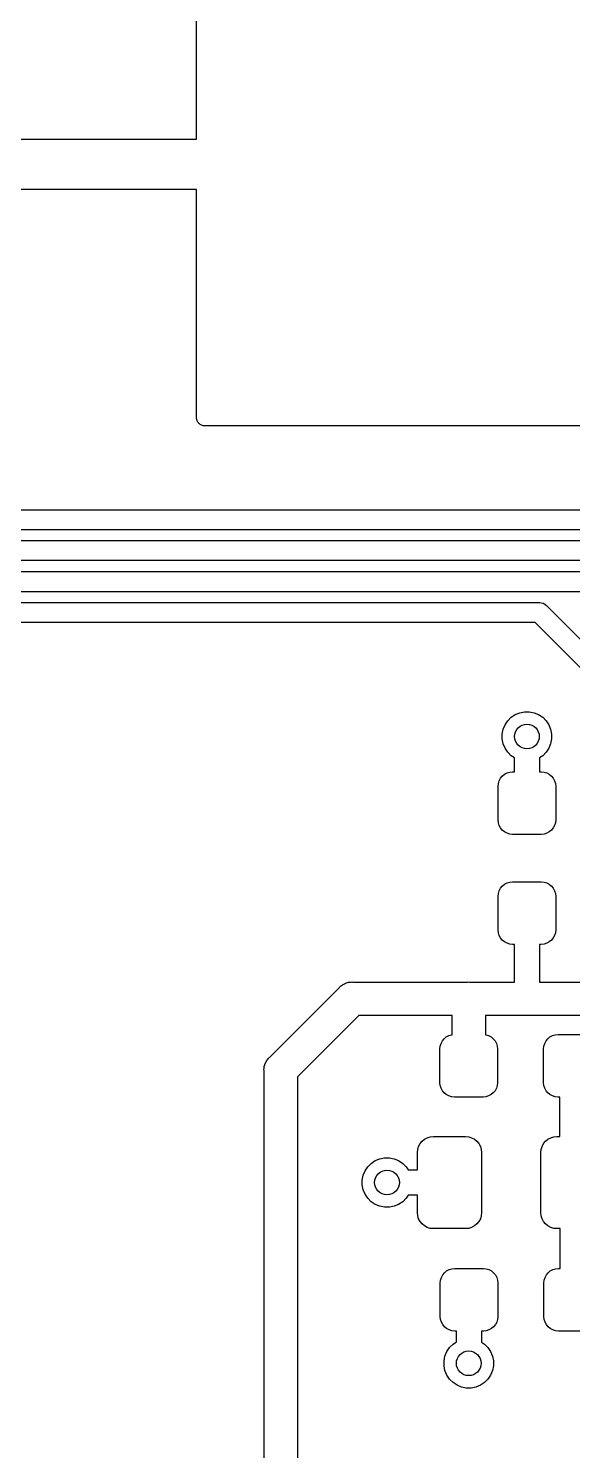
# Model space of a CAD drawing. Extents: x -66 to 211, y -177 to 13.
# Drawn here: x 105.08 to 113.34, y -105.19 to -83.59 of the extents above; entities that cross this region are included whole.
import ezdxf

# ---------------------------------------------------------------- set-up
doc = ezdxf.new("R2010")
doc.units = 0
doc.layers.add('BLACK', color=7, linetype='CONTINUOUS')

msp = doc.modelspace()

# ---------------------------------------------------------------- linework, layer by layer
at = {"layer": 'BLACK', "linetype": 'CONTINUOUS'}
for p, q in [((107.632, -85.278), (107.632, -80.5993)), ((104.669, -85.278), (107.632, -85.278)), ((107.632, -86.04), (104.831, -86.04)), ((107.632, -89.5045), (107.632, -86.04)), ((107.634, -89.5164), (107.632, -89.5045)), ((107.635, -89.5283), (107.634, -89.5164)), ((107.635, -89.5287), (107.635, -89.5283)), ((107.635, -89.5292), (107.635, -89.5287)), ((107.638, -89.5407), (107.635, -89.5292)), ((107.642, -89.5521), (107.638, -89.5407)), ((107.642, -89.5525), (107.642, -89.5521)), ((107.642, -89.5529), (107.642, -89.5525)), ((107.648, -89.5635), (107.642, -89.5529)), ((107.653, -89.5741), (107.648, -89.5635)), ((107.654, -89.5744), (107.653, -89.5741)), ((107.654, -89.5748), (107.654, -89.5744)), ((107.661, -89.5841), (107.654, -89.5748)), ((107.669, -89.5934), (107.661, -89.5841)), ((107.669, -89.5937), (107.669, -89.5934)), ((107.669, -89.594), (107.669, -89.5937)), ((107.679, -89.6016), (107.669, -89.594)), ((107.688, -89.6093), (107.679, -89.6016)), ((107.688, -89.6095), (107.688, -89.6093)), ((107.688, -89.6098), (107.688, -89.6095)), ((107.699, -89.6155), (107.688, -89.6098)), ((107.709, -89.6212), (107.699, -89.6155)), ((107.71, -89.6214), (107.709, -89.6212)), ((107.71, -89.6216), (107.71, -89.6214)), ((107.722, -89.6251), (107.71, -89.6216)), ((107.733, -89.6287), (107.722, -89.6251)), ((107.734, -89.6288), (107.733, -89.6287)), ((107.734, -89.6289), (107.734, -89.6288)), ((107.746, -89.6302), (107.734, -89.6289)), ((107.758, -89.6315), (107.746, -89.6302)), ((107.759, -89.6315), (107.758, -89.6315)), ((116.055, -89.6315), (107.759, -89.6315)), ((107.759, -89.6315), (107.759, -89.6315)), ((107.759, -89.6315), (107.759, -89.6315)), ((107.759, -89.6315), (107.759, -89.6315)), ((82.4988, -90.9041), (126.505, -90.9041)), ((126.561, -91.2089), (82.4432, -91.2089)), ((82.2982, -91.3714), (126.713, -91.3714)), ((126.769, -91.6762), (82.2425, -91.6762)), ((82.095, -91.8439), (118.974, -91.8439)), ((118.918, -92.1487), (82.0393, -92.1487)), ((81.8968, -92.3138), (112.832, -92.3138)), ((112.832, -92.3138), (112.84, -92.313)), ((112.84, -92.313), (112.847, -92.3138)), ((112.847, -92.3138), (112.847, -92.3138)), ((112.847, -92.3138), (112.869, -92.316)), ((112.869, -92.316), (112.898, -92.3247)), ((112.898, -92.3247), (112.925, -92.3388)), ((112.925, -92.3388), (112.948, -92.3579)), ((112.948, -92.3579), (112.953, -92.3637)), ((112.953, -92.3637), (114.329, -93.74)), ((112.776, -92.6186), (81.8412, -92.6186)), ((114.074, -93.9162), (112.776, -92.6186)), ((112.319, -94.1707), (112.36, -94.1093)), ((112.36, -94.1093), (112.412, -94.057)), ((112.412, -94.057), (112.474, -94.016)), ((112.474, -94.016), (112.542, -93.9877)), ((112.542, -93.9877), (112.615, -93.9733)), ((112.615, -93.9733), (112.688, -93.9733)), ((112.688, -93.9733), (112.761, -93.9877)), ((112.761, -93.9877), (112.829, -94.016)), ((112.829, -94.016), (112.891, -94.057)), ((112.891, -94.057), (112.943, -94.1093)), ((112.943, -94.1093), (112.984, -94.1707)), ((112.277, -94.3114), (112.291, -94.2389)), ((112.277, -94.3852), (112.277, -94.3114)), ((112.291, -94.2389), (112.319, -94.1707)), ((112.984, -94.1707), (113.012, -94.2389)), ((113.012, -94.2389), (113.027, -94.3114)), ((113.027, -94.3114), (113.027, -94.3852)), ((112.291, -94.4577), (112.277, -94.3852)), ((112.319, -94.5259), (112.291, -94.4577)), ((112.36, -94.5873), (112.319, -94.5259)), ((112.412, -94.6396), (112.36, -94.5873)), ((112.943, -94.5873), (112.891, -94.6396)), ((112.984, -94.5259), (112.943, -94.5873)), ((113.012, -94.4577), (112.984, -94.5259)), ((113.027, -94.3852), (113.012, -94.4577)), ((112.461, -94.672), (112.412, -94.6396)), ((112.461, -94.8842), (112.461, -94.672)), ((112.891, -94.6396), (112.842, -94.6721)), ((112.842, -94.6721), (112.842, -94.8842)), ((112.218, -95.0603), (112.231, -95.0193)), ((112.231, -95.0193), (112.251, -94.9814)), ((112.251, -94.9814), (112.278, -94.9483)), ((112.278, -94.9483), (112.311, -94.9211)), ((112.311, -94.9211), (112.349, -94.9009)), ((112.349, -94.9009), (112.39, -94.8884)), ((112.39, -94.8884), (112.433, -94.8842)), ((112.433, -94.8842), (112.461, -94.8842)), ((112.842, -94.8842), (112.87, -94.8842)), ((112.87, -94.8842), (112.913, -94.8884)), ((112.913, -94.8884), (112.954, -94.9009)), ((112.954, -94.9009), (112.992, -94.9211)), ((112.992, -94.9211), (113.025, -94.9483)), ((113.025, -94.9483), (113.052, -94.9814)), ((113.052, -94.9814), (113.072, -95.0193)), ((113.072, -95.0193), (113.085, -95.0603)), ((112.214, -95.103), (112.218, -95.0603)), ((112.214, -95.6155), (112.214, -95.103)), ((113.085, -95.0603), (113.089, -95.103)), ((113.089, -95.103), (113.089, -95.6155)), ((112.218, -95.6581), (112.214, -95.6155)), ((112.231, -95.6992), (112.218, -95.6581)), ((113.085, -95.6581), (113.072, -95.6992)), ((113.089, -95.6155), (113.085, -95.6581)), ((112.251, -95.737), (112.231, -95.6992)), ((112.278, -95.7702), (112.251, -95.737)), ((112.311, -95.7974), (112.278, -95.7702)), ((112.349, -95.8176), (112.311, -95.7974)), ((112.39, -95.83), (112.349, -95.8176)), ((112.433, -95.8342), (112.39, -95.83)), ((112.87, -95.8342), (112.433, -95.8342)), ((112.913, -95.83), (112.87, -95.8342)), ((112.954, -95.8176), (112.913, -95.83)), ((112.992, -95.7974), (112.954, -95.8176)), ((113.025, -95.7702), (112.992, -95.7974)), ((113.052, -95.737), (113.025, -95.7702)), ((113.072, -95.6992), (113.052, -95.737)), ((112.214, -96.7743), (112.218, -96.7316)), ((112.218, -96.7316), (112.231, -96.6906)), ((112.231, -96.6906), (112.251, -96.6528)), ((112.251, -96.6528), (112.278, -96.6196)), ((112.278, -96.6196), (112.311, -96.5924)), ((112.311, -96.5924), (112.349, -96.5722)), ((112.349, -96.5722), (112.39, -96.5597)), ((112.39, -96.5597), (112.433, -96.5555)), ((112.433, -96.5555), (112.87, -96.5555)), ((112.87, -96.5555), (112.913, -96.5597)), ((112.913, -96.5597), (112.954, -96.5722)), ((112.954, -96.5722), (112.992, -96.5924)), ((112.992, -96.5924), (113.025, -96.6196)), ((113.025, -96.6196), (113.052, -96.6528)), ((113.052, -96.6528), (113.072, -96.6906)), ((113.072, -96.6906), (113.085, -96.7316)), ((113.085, -96.7316), (113.089, -96.7743)), ((112.214, -97.2868), (112.214, -96.7743)), ((113.089, -96.7743), (113.089, -97.2868)), ((112.218, -97.3295), (112.214, -97.2868)), ((112.231, -97.3705), (112.218, -97.3295)), ((112.251, -97.4083), (112.231, -97.3705)), ((112.278, -97.4415), (112.251, -97.4083)), ((113.052, -97.4083), (113.025, -97.4415)), ((113.072, -97.3705), (113.052, -97.4083)), ((113.085, -97.3295), (113.072, -97.3705)), ((113.089, -97.2868), (113.085, -97.3295)), ((112.311, -97.4687), (112.278, -97.4415)), ((112.349, -97.4889), (112.311, -97.4687)), ((112.39, -97.5013), (112.349, -97.4889)), ((112.433, -97.5055), (112.39, -97.5013)), ((112.461, -97.5055), (112.433, -97.5055)), ((112.461, -98.077), (112.461, -97.5055)), ((112.87, -97.5055), (112.842, -97.5055)), ((112.842, -97.5055), (112.842, -98.077)), ((112.913, -97.5013), (112.87, -97.5055)), ((112.954, -97.4889), (112.913, -97.5013)), ((112.992, -97.4687), (112.954, -97.4889)), ((113.025, -97.4415), (112.992, -97.4687)), ((108.742, -99.2221), (109.804, -98.1602)), ((109.804, -98.1602), (109.812, -98.1505)), ((109.812, -98.1505), (109.821, -98.1426)), ((109.821, -98.1426), (109.85, -98.1188)), ((109.821, -98.1426), (109.821, -98.1426)), ((109.85, -98.1188), (109.879, -98.1034)), ((109.879, -98.1034), (109.894, -98.0952)), ((109.894, -98.0952), (109.942, -98.0807)), ((109.942, -98.0807), (109.98, -98.077)), ((109.98, -98.077), (109.992, -98.0758)), ((109.98, -98.077), (109.98, -98.077)), ((109.992, -98.0758), (110.005, -98.077)), ((110.005, -98.077), (111.753, -98.077)), ((111.753, -98.077), (111.765, -98.0758)), ((111.765, -98.0758), (111.778, -98.077)), ((111.778, -98.077), (112.461, -98.077)), ((112.842, -98.077), (116.66, -98.077)), ((110.097, -98.585), (109.167, -99.5157)), ((111.514, -98.585), (110.097, -98.585)), ((111.514, -98.878), (111.514, -98.585)), ((116.567, -98.585), (112.022, -98.585)), ((112.022, -98.585), (112.022, -98.878)), ((111.394, -98.9386), (111.427, -98.9114)), ((111.427, -98.9114), (111.465, -98.8912)), ((111.465, -98.8912), (111.506, -98.8788)), ((111.506, -98.8788), (111.514, -98.878)), ((112.022, -98.878), (112.029, -98.8788)), ((112.029, -98.8788), (112.07, -98.8912)), ((112.07, -98.8912), (112.108, -98.9114)), ((112.108, -98.9114), (112.141, -98.9386)), ((112.969, -98.9386), (113.002, -98.9114)), ((113.002, -98.9114), (113.04, -98.8912)), ((113.04, -98.8912), (113.081, -98.8788)), ((113.081, -98.8788), (113.124, -98.8746)), ((113.124, -98.8746), (113.561, -98.8746)), ((111.33, -99.0933), (111.334, -99.0506)), ((111.33, -99.6058), (111.33, -99.0933)), ((111.334, -99.0506), (111.347, -99.0096)), ((111.347, -99.0096), (111.367, -98.9718)), ((111.367, -98.9718), (111.394, -98.9386)), ((112.141, -98.9386), (112.168, -98.9718)), ((112.168, -98.9718), (112.188, -99.0096)), ((112.188, -99.0096), (112.201, -99.0506)), ((112.201, -99.0506), (112.205, -99.0933)), ((112.205, -99.0933), (112.205, -99.6058)), ((112.905, -99.0933), (112.909, -99.0506)), ((112.905, -99.6058), (112.905, -99.0933)), ((112.909, -99.0506), (112.922, -99.0096)), ((112.922, -99.0096), (112.942, -98.9718)), ((112.942, -98.9718), (112.969, -98.9386)), ((108.662, -99.3607), (108.667, -99.3446)), ((108.667, -99.3446), (108.677, -99.3128)), ((108.677, -99.3128), (108.7, -99.2687)), ((108.7, -99.2687), (108.724, -99.2397)), ((108.724, -99.2397), (108.732, -99.23)), ((108.724, -99.2397), (108.724, -99.2397)), ((108.732, -99.23), (108.742, -99.2221)), ((108.657, -99.4105), (108.66, -99.3855)), ((108.659, -99.423), (108.657, -99.4105)), ((108.659, -107.315), (108.659, -99.423)), ((108.66, -99.3855), (108.662, -99.3607)), ((109.167, -99.5157), (109.167, -107.222)), ((111.334, -99.6485), (111.33, -99.6058)), ((111.347, -99.6895), (111.334, -99.6485)), ((111.367, -99.7273), (111.347, -99.6895)), ((111.394, -99.7605), (111.367, -99.7273)), ((111.427, -99.7877), (111.394, -99.7605)), ((112.141, -99.7605), (112.108, -99.7877)), ((112.168, -99.7273), (112.141, -99.7605)), ((112.188, -99.6895), (112.168, -99.7273)), ((112.201, -99.6485), (112.188, -99.6895)), ((112.205, -99.6058), (112.201, -99.6485)), ((112.909, -99.6485), (112.905, -99.6058)), ((112.922, -99.6895), (112.909, -99.6485)), ((112.942, -99.7273), (112.922, -99.6895)), ((112.969, -99.7605), (112.942, -99.7273)), ((113.002, -99.7877), (112.969, -99.7605)), ((111.465, -99.8079), (111.427, -99.7877)), ((111.506, -99.8204), (111.465, -99.8079)), ((111.549, -99.8246), (111.506, -99.8204)), ((111.986, -99.8246), (111.549, -99.8246)), ((112.029, -99.8204), (111.986, -99.8246)), ((112.07, -99.8079), (112.029, -99.8204)), ((112.108, -99.7877), (112.07, -99.8079)), ((113.04, -99.8079), (113.002, -99.7877)), ((113.081, -99.8204), (113.04, -99.8079)), ((113.124, -99.8246), (113.081, -99.8204)), ((113.152, -99.8246), (113.124, -99.8246)), ((113.152, -100.422), (113.152, -99.8246)), ((111.138, -100.441), (111.184, -100.427)), ((111.184, -100.427), (111.232, -100.422)), ((111.232, -100.422), (111.719, -100.422)), ((111.719, -100.422), (111.767, -100.427)), ((111.767, -100.427), (111.812, -100.441)), ((113.013, -100.441), (113.059, -100.427)), ((113.059, -100.427), (113.107, -100.422)), ((113.107, -100.422), (113.152, -100.422)), ((110.988, -100.666), (110.992, -100.619)), ((110.992, -100.619), (111.006, -100.573)), ((111.006, -100.573), (111.029, -100.531)), ((111.029, -100.531), (111.059, -100.494)), ((111.059, -100.494), (111.096, -100.464)), ((111.096, -100.464), (111.138, -100.441)), ((111.812, -100.441), (111.854, -100.464)), ((111.854, -100.464), (111.891, -100.494)), ((111.891, -100.494), (111.922, -100.531)), ((111.922, -100.531), (111.944, -100.573)), ((111.944, -100.573), (111.958, -100.619)), ((111.958, -100.619), (111.963, -100.666)), ((112.863, -100.666), (112.867, -100.619)), ((112.867, -100.619), (112.881, -100.573)), ((112.881, -100.573), (112.904, -100.531)), ((112.904, -100.531), (112.934, -100.494)), ((112.934, -100.494), (112.971, -100.464)), ((112.971, -100.464), (113.013, -100.441)), ((110.234, -100.883), (110.287, -100.831)), ((110.287, -100.831), (110.348, -100.79)), ((110.348, -100.79), (110.416, -100.762)), ((110.416, -100.762), (110.489, -100.747)), ((110.489, -100.747), (110.562, -100.747)), ((110.562, -100.747), (110.635, -100.762)), ((110.635, -100.762), (110.703, -100.79)), ((110.703, -100.79), (110.765, -100.831)), ((110.765, -100.831), (110.817, -100.883)), ((110.988, -100.932), (110.988, -100.666)), ((111.963, -100.666), (111.963, -101.579)), ((112.863, -101.579), (112.863, -100.666)), ((110.151, -101.086), (110.165, -101.013)), ((110.165, -101.013), (110.193, -100.945)), ((110.193, -100.945), (110.234, -100.883)), ((110.817, -100.883), (110.849, -100.932)), ((110.849, -100.932), (110.988, -100.932)), ((110.151, -101.159), (110.151, -101.086)), ((110.165, -101.232), (110.151, -101.159)), ((110.193, -101.3), (110.165, -101.232)), ((110.234, -101.362), (110.193, -101.3)), ((110.287, -101.414), (110.234, -101.362)), ((110.348, -101.455), (110.287, -101.414)), ((110.416, -101.483), (110.348, -101.455)), ((110.489, -101.497), (110.416, -101.483)), ((110.562, -101.497), (110.489, -101.497)), ((110.635, -101.483), (110.562, -101.497)), ((110.703, -101.455), (110.635, -101.483)), ((110.765, -101.414), (110.703, -101.455)), ((110.817, -101.362), (110.765, -101.414)), ((110.849, -101.313), (110.817, -101.362)), ((110.988, -101.313), (110.849, -101.313)), ((110.988, -101.579), (110.988, -101.313)), ((110.992, -101.626), (110.988, -101.579)), ((111.006, -101.672), (110.992, -101.626)), ((111.029, -101.714), (111.006, -101.672)), ((111.059, -101.751), (111.029, -101.714)), ((111.922, -101.714), (111.891, -101.751)), ((111.944, -101.672), (111.922, -101.714)), ((111.958, -101.626), (111.944, -101.672)), ((111.963, -101.579), (111.958, -101.626)), ((112.867, -101.626), (112.863, -101.579)), ((112.881, -101.672), (112.867, -101.626)), ((112.904, -101.714), (112.881, -101.672)), ((112.934, -101.751), (112.904, -101.714)), ((111.096, -101.781), (111.059, -101.751)), ((111.138, -101.804), (111.096, -101.781)), ((111.184, -101.818), (111.138, -101.804)), ((111.232, -101.822), (111.184, -101.818)), ((111.719, -101.822), (111.232, -101.822)), ((111.767, -101.818), (111.719, -101.822)), ((111.812, -101.804), (111.767, -101.818)), ((111.854, -101.781), (111.812, -101.804)), ((111.891, -101.751), (111.854, -101.781)), ((112.971, -101.781), (112.934, -101.751)), ((113.013, -101.804), (112.971, -101.781)), ((113.059, -101.818), (113.013, -101.804)), ((113.107, -101.822), (113.059, -101.818)), ((113.157, -101.822), (113.107, -101.822)), ((113.157, -102.428), (113.157, -101.822)), ((111.339, -102.604), (111.352, -102.563)), ((111.352, -102.563), (111.372, -102.525)), ((111.372, -102.525), (111.399, -102.492)), ((111.399, -102.492), (111.432, -102.465)), ((111.432, -102.465), (111.47, -102.445)), ((111.47, -102.445), (111.511, -102.432)), ((111.511, -102.432), (111.554, -102.428)), ((111.554, -102.428), (111.991, -102.428)), ((111.991, -102.428), (112.034, -102.432)), ((112.034, -102.432), (112.075, -102.445)), ((112.075, -102.445), (112.113, -102.465)), ((112.113, -102.465), (112.146, -102.492)), ((112.146, -102.492), (112.173, -102.525)), ((112.173, -102.525), (112.193, -102.563)), ((112.193, -102.563), (112.206, -102.604)), ((112.914, -102.604), (112.927, -102.563)), ((112.927, -102.563), (112.947, -102.525)), ((112.947, -102.525), (112.974, -102.492)), ((112.974, -102.492), (113.007, -102.465)), ((113.007, -102.465), (113.045, -102.445)), ((113.045, -102.445), (113.086, -102.432)), ((113.086, -102.432), (113.129, -102.428)), ((113.129, -102.428), (113.157, -102.428)), ((111.335, -102.647), (111.339, -102.604)), ((111.335, -103.159), (111.335, -102.647)), ((112.206, -102.604), (112.21, -102.647)), ((112.21, -102.647), (112.21, -103.159)), ((112.91, -102.647), (112.914, -102.604)), ((112.91, -103.159), (112.91, -102.647)), ((111.339, -103.202), (111.335, -103.159)), ((111.352, -103.243), (111.339, -103.202)), ((112.206, -103.202), (112.193, -103.243)), ((112.21, -103.159), (112.206, -103.202)), ((112.914, -103.202), (112.91, -103.159)), ((112.927, -103.243), (112.914, -103.202)), ((111.372, -103.281), (111.352, -103.243)), ((111.399, -103.314), (111.372, -103.281)), ((111.432, -103.341), (111.399, -103.314)), ((111.47, -103.361), (111.432, -103.341)), ((111.511, -103.374), (111.47, -103.361)), ((111.554, -103.378), (111.511, -103.374)), ((111.582, -103.378), (111.554, -103.378)), ((111.582, -103.541), (111.582, -103.378)), ((111.991, -103.378), (111.963, -103.378)), ((111.963, -103.378), (111.963, -103.548)), ((112.034, -103.374), (111.991, -103.378)), ((112.075, -103.361), (112.034, -103.374)), ((112.113, -103.341), (112.075, -103.361)), ((112.146, -103.314), (112.113, -103.341)), ((112.173, -103.281), (112.146, -103.314)), ((112.193, -103.243), (112.173, -103.281)), ((112.947, -103.281), (112.927, -103.243)), ((112.974, -103.314), (112.947, -103.281)), ((113.007, -103.341), (112.974, -103.314)), ((113.045, -103.361), (113.007, -103.341)), ((113.086, -103.374), (113.045, -103.361)), ((113.129, -103.378), (113.086, -103.374)), ((113.566, -103.378), (113.129, -103.378)), ((111.435, -103.691), (111.476, -103.629)), ((111.476, -103.629), (111.529, -103.577)), ((111.529, -103.577), (111.582, -103.541)), ((111.963, -103.548), (112.007, -103.577)), ((112.007, -103.577), (112.059, -103.629)), ((112.059, -103.629), (112.1, -103.691)), ((111.393, -103.831), (111.407, -103.759)), ((111.393, -103.905), (111.393, -103.831)), ((111.407, -103.759), (111.435, -103.691)), ((112.1, -103.691), (112.128, -103.759)), ((112.128, -103.759), (112.143, -103.831)), ((112.143, -103.831), (112.143, -103.905)), ((111.407, -103.978), (111.393, -103.905)), ((111.435, -104.046), (111.407, -103.978)), ((111.476, -104.107), (111.435, -104.046)), ((112.1, -104.046), (112.059, -104.107)), ((112.128, -103.978), (112.1, -104.046)), ((112.143, -103.905), (112.128, -103.978)), ((111.529, -104.16), (111.476, -104.107)), ((111.59, -104.201), (111.529, -104.16)), ((111.658, -104.229), (111.59, -104.201)), ((111.731, -104.243), (111.658, -104.229)), ((111.805, -104.243), (111.731, -104.243)), ((111.877, -104.229), (111.805, -104.243)), ((111.945, -104.201), (111.877, -104.229)), ((112.007, -104.16), (111.945, -104.201)), ((112.059, -104.107), (112.007, -104.16))]:
    msp.add_line(p, q, dxfattribs=at)
at = {"layer": 'BLACK'}
for centre in [(112.652, -94.3483), (110.526, -101.122), (111.768, -103.868)]:
    msp.add_circle(centre, 0.1875, dxfattribs=at)

doc.saveas('drawing.dxf')
